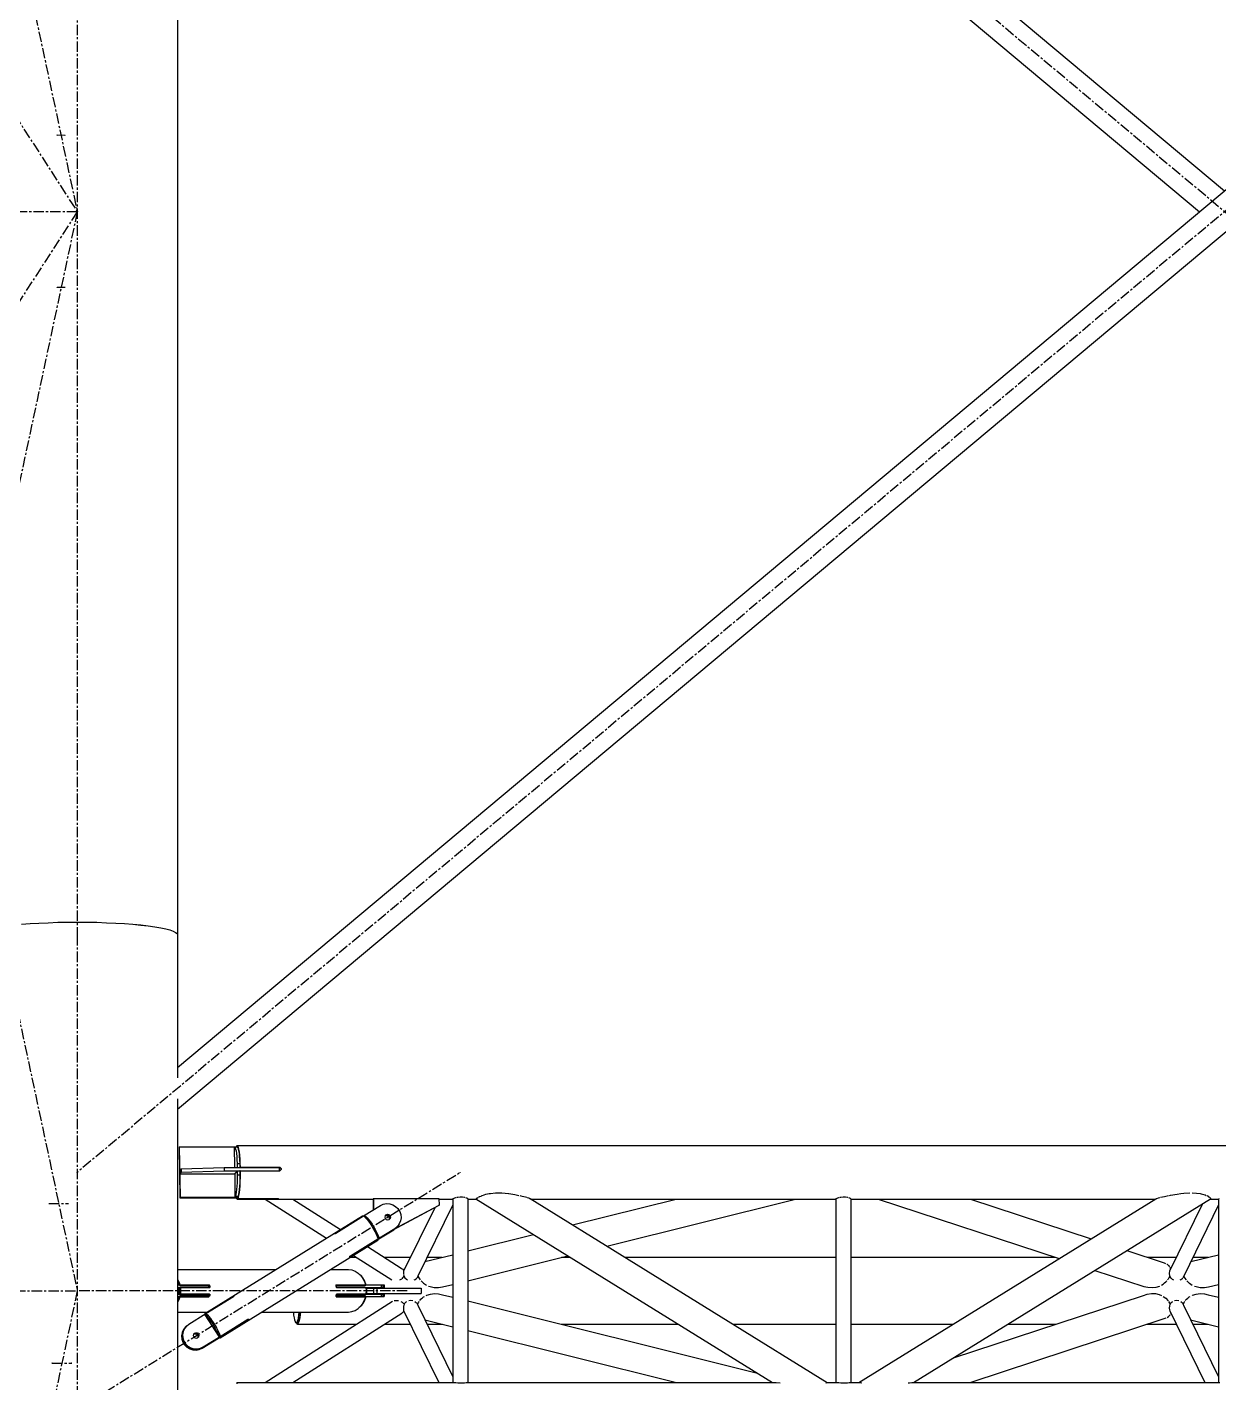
# Model space of a CAD drawing. Header units: millimetres. Extents: x 5143 to 30813, y 232 to 21408.
# Drawn here: x 23392 to 24298, y 15670 to 16701 of the extents above; entities that cross this region are included whole.
import ezdxf

# ---------------------------------------------------------------- set-up
doc = ezdxf.new("R2010")
doc.units = ezdxf.units.MM
doc.header["$LTSCALE"] = 0.25
doc.linetypes.add('CENTER', pattern=[50.8, 31.75, -6.35, 6.35, -6.35])
doc.linetypes.add('XKITLINE00', pattern=[0])

msp = doc.modelspace()

# ---------------------------------------------------------------- linework, layer by layer
at = {"color": 8, "linetype": 'CENTER'}
for p, q in [((23430, 17654.9), (23430, 16010.7)), ((22900, 17380.3), (23430, 16560.3)), ((25173.6, 17290.3), (23430, 15830.3)), ((25173.6, 15830.3), (23430, 17290.3)), ((23342.5, 16970.3), (23430, 16560.3)), ((23420.6, 16618.3), (23414.6, 16618.4)), ((23430, 16560.3), (22900, 16560.3)), ((23430, 16560.3), (22900, 15740.3)), ((23255, 16560.3), (23430, 15740.3)), ((23430, 16560.3), (23342.5, 16150.3)), ((23420.7, 16502.7), (23414.7, 16502.8)), ((23430, 16010.7), (23430, 14354.3)), ((23430, 15650.3), (23721, 15830.3)), ((23408.4, 15806.6), (23423.3, 15806.6)), ((22900, 15740.3), (23430, 15740.3)), ((23430, 15740.3), (23255, 14920.3)), ((23680.7, 15740.3), (23430, 15740.3)), ((23410.8, 15685.2), (23425.7, 15685.2))]:
    msp.add_line(p, q, dxfattribs=at)
at = {"color": 8, "linetype": 'XKITLINE00'}
for p, q in [((23506.2, 15910), (25130.7, 17270.2)), ((23506.2, 15878.2), (25161.5, 17264.2)), ((23506.2, 17242.4), (24301.8, 16576.2)), ((23506.2, 17220), (23506.2, 16010.7)), ((23506.2, 17210.6), (24282.8, 16560.3)), ((23387.7, 16018.8), (23394.1, 16019.3)), ((23387.7, 16018.8), (23394.1, 16019.3)), ((23394.1, 16019.3), (23400.8, 16019.7)), ((23394.1, 16019.3), (23400.8, 16019.7)), ((23400.8, 16019.7), (23407.9, 16020)), ((23400.8, 16019.7), (23407.9, 16020)), ((23407.9, 16020), (23415.1, 16020.3)), ((23407.9, 16020), (23415.1, 16020.3)), ((23415.1, 16020.3), (23422.5, 16020.4)), ((23415.1, 16020.3), (23422.5, 16020.4)), ((23422.5, 16020.4), (23430, 16020.5)), ((23422.5, 16020.4), (23430, 16020.4)), ((23430, 16020.5), (23437.5, 16020.4)), ((23430, 16020.4), (23437.5, 16020.4)), ((23437.5, 16020.4), (23444.9, 16020.3)), ((23437.5, 16020.4), (23444.9, 16020.3)), ((23444.9, 16020.3), (23452.1, 16020)), ((23444.9, 16020.3), (23452.1, 16020)), ((23452.1, 16020), (23459.2, 16019.7)), ((23452.1, 16020), (23459.2, 16019.7)), ((23459.2, 16019.7), (23465.9, 16019.3)), ((23459.2, 16019.7), (23465.9, 16019.3)), ((23465.9, 16019.3), (23472.3, 16018.8)), ((23465.9, 16019.3), (23472.3, 16018.8)), ((23472.3, 16018.8), (23478.3, 16018.3)), ((23472.3, 16018.8), (23478.3, 16018.2)), ((23478.3, 16018.3), (23483.9, 16017.6)), ((23478.3, 16018.2), (23483.9, 16017.6)), ((23483.9, 16017.6), (23488.9, 16016.9)), ((23483.9, 16017.6), (23488.9, 16016.9)), ((23488.9, 16016.9), (23493.4, 16016.1)), ((23488.9, 16016.9), (23493.4, 16016.1)), ((23493.4, 16016.1), (23497.2, 16015.3)), ((23493.4, 16016.1), (23497.2, 16015.3)), ((23497.2, 16015.3), (23500.4, 16014.5)), ((23497.2, 16015.3), (23500.4, 16014.5)), ((23500.4, 16014.5), (23502.9, 16013.6)), ((23500.4, 16014.5), (23502.9, 16013.6)), ((23502.9, 16013.6), (23504.7, 16012.6)), ((23504.7, 16012.6), (23505.8, 16011.7)), ((23504.7, 16012.6), (23505.8, 16011.7)), ((23505.8, 16011.7), (23506.2, 16010.7)), ((23505.8, 16011.7), (23506.2, 16010.7)), ((23506.2, 16010.7), (23506.2, 15902.1)), ((23506.2, 15886.2), (23506.2, 15594.7)), ((23507.5, 15849.6), (23507.3, 15849.3)), ((23507.3, 15849.3), (23507.8, 15811)), ((23507.5, 15849.6), (23508.1, 15811.3)), ((23507.5, 15849.6), (23549.3, 15849.6)), ((23549.3, 15849.6), (23551.2, 15849.6)), ((23549.3, 15849.6), (23549.5, 15834.2)), ((23549.3, 15849.6), (23549.6, 15849.6)), ((23549.6, 15849.6), (23551.6, 15849.6)), ((23549.6, 15849.6), (23550, 15849)), ((23550, 15849), (23550.3, 15848)), ((23550.3, 15848), (23550.6, 15846.5)), ((23550.6, 15846.5), (23550.9, 15844.6)), ((23550.9, 15850.2), (23550.7, 15849.6)), ((23550.9, 15850.2), (23551.2, 15850.2)), ((23550.9, 15850.2), (23550.9, 15849.6)), ((23551.2, 15850.5), (23551.4, 15850.6)), ((23551.2, 15850.5), (23551.3, 15849.6)), ((23551.2, 15849.6), (23551.6, 15849.6)), ((23551.4, 15850.6), (23551.8, 15850.3)), ((23551.4, 15850.6), (24815.9, 15850.6)), ((23551.6, 15849.6), (23552, 15849)), ((23551.8, 15850.3), (23552.2, 15849.4)), ((23552, 15849), (23552.3, 15848)), ((23552.2, 15849.4), (23552.6, 15847.9)), ((23552.3, 15848), (23552.6, 15846.5)), ((23552.6, 15847.9), (23552.9, 15845.8)), ((23552.6, 15846.5), (23552.9, 15844.6)), ((23552.9, 15845.8), (23553.2, 15843.3)), ((23550.9, 15844.6), (23551.1, 15842.4)), ((23551.1, 15842.4), (23551.3, 15839.8)), ((23551.3, 15839.8), (23551.5, 15837)), ((23551.5, 15837), (23553.5, 15837)), ((23551.5, 15837), (23551.6, 15834)), ((23552.9, 15844.6), (23553.1, 15842.4)), ((23553.1, 15842.4), (23553.3, 15839.8)), ((23553.2, 15843.3), (23553.4, 15840.4)), ((23553.3, 15839.8), (23553.5, 15837)), ((23553.4, 15840.4), (23553.6, 15837.2)), ((23553.5, 15837), (23553.6, 15834)), ((23553.6, 15837.2), (23553.7, 15834.2)), ((23508.9, 15832.9), (23507.8, 15831.7)), ((23507.8, 15831.7), (23507.8, 15829.2)), ((23509, 15830.5), (23507.8, 15829.2)), ((23507.8, 15829.2), (23549.8, 15829.2)), ((23508.9, 15832.9), (23541.6, 15834)), ((23508.9, 15832.9), (23509, 15830.5)), ((23509, 15830.5), (23541.7, 15831.5)), ((23541.6, 15834), (23551.6, 15834)), ((23541.6, 15834), (23541.7, 15831.5)), ((23541.7, 15831.5), (23551.6, 15831.5)), ((23549.5, 15834.2), (23549.5, 15834)), ((23549.8, 15829.5), (23549.6, 15826.7)), ((23549.6, 15826.7), (23549.8, 15811.2)), ((23551.6, 15831.5), (23549.8, 15829.5)), ((23551.6, 15825.3), (23551.4, 15822.4)), ((23551.6, 15834), (23553.6, 15834)), ((23551.6, 15834), (23551.6, 15834)), ((23551.6, 15831.5), (23551.6, 15828.4)), ((23551.6, 15831.5), (23553.6, 15831.5)), ((23551.6, 15828.4), (23551.6, 15825.3)), ((23551.6, 15828.4), (23553.6, 15828.4)), ((23553.5, 15825.3), (23553.4, 15822.4)), ((23553.6, 15828.4), (23553.5, 15825.3)), ((23553.7, 15834.2), (23553.6, 15834.1)), ((23553.6, 15834), (23583.3, 15834)), ((23553.6, 15834), (23583.4, 15834)), ((23553.6, 15834), (23553.6, 15834)), ((23553.7, 15831.5), (23553.6, 15831.4)), ((23553.6, 15831.5), (23553.7, 15831.5)), ((23553.6, 15831.5), (23553.6, 15828.4)), ((23553.7, 15826.7), (23553.6, 15823.3)), ((23553.7, 15834.2), (23583.5, 15834.2)), ((23553.7, 15831.5), (23583.5, 15831.5)), ((23553.7, 15831.5), (23553.7, 15830.3)), ((23553.7, 15830.3), (23553.7, 15826.7)), ((23581.3, 15834), (23581.3, 15834)), ((23583.5, 15834.2), (23583.3, 15834)), ((23583.3, 15834), (23583.7, 15834)), ((23583.4, 15834), (23583.4, 15831.5)), ((23583.5, 15834.2), (23583.8, 15834.1)), ((23583.5, 15831.5), (23583.9, 15831.5)), ((23583.8, 15834.1), (23583.7, 15834)), ((23583.7, 15834), (23584, 15833.8)), ((23583.8, 15834.1), (23584.1, 15834)), ((23583.9, 15831.5), (23584.2, 15831.7)), ((23584, 15833.8), (23584.3, 15833.6)), ((23584.1, 15834), (23584.4, 15833.8)), ((23584.2, 15831.7), (23584.5, 15831.9)), ((23584.3, 15833.6), (23584.3, 15833.6)), ((23584.3, 15833.6), (23584.5, 15833.4)), ((23584.4, 15833.8), (23584.6, 15833.5)), ((23584.5, 15832), (23584.4, 15831.8)), ((23584.5, 15833.4), (23584.7, 15833)), ((23584.7, 15832.3), (23584.5, 15832)), ((23584.7, 15832.2), (23584.5, 15831.9)), ((23584.6, 15833.5), (23584.8, 15833.2)), ((23584.7, 15833), (23584.7, 15832.7)), ((23584.7, 15832.7), (23584.7, 15832.3)), ((23584.8, 15832.5), (23584.7, 15832.2)), ((23584.8, 15833.2), (23584.8, 15832.8)), ((23584.8, 15832.8), (23584.8, 15832.5)), ((23550.8, 15815.1), (23550.5, 15813.4)), ((23551, 15817.2), (23550.8, 15815.1)), ((23551.3, 15819.7), (23551, 15817.2)), ((23551.4, 15822.4), (23551.3, 15819.7)), ((23552.8, 15815.1), (23552.5, 15813.4)), ((23553, 15817.2), (23552.8, 15815.1)), ((23553.2, 15817.2), (23552.9, 15814.7)), ((23553.3, 15819.7), (23553, 15817.2)), ((23553.4, 15820.1), (23553.2, 15817.2)), ((23553.4, 15822.4), (23553.3, 15819.7)), ((23553.6, 15823.3), (23553.4, 15820.1)), ((23508.1, 15811.3), (23507.8, 15811)), ((23507.8, 15811), (23551.8, 15811)), ((23508.1, 15811.3), (23549.8, 15811.3)), ((23549.2, 15811), (23549.5, 15810.9)), ((23549.5, 15811), (23549.5, 15810.9)), ((23549.5, 15810.9), (23551.5, 15810.9)), ((23550.2, 15812.1), (23549.8, 15811.2)), ((23549.8, 15811.2), (23551.8, 15811.2)), ((23550.5, 15813.4), (23550.2, 15812.1)), ((23550.2, 15812.1), (23552.2, 15812.1)), ((23550.7, 15810.9), (23551, 15810.3)), ((23551, 15810.3), (23551.4, 15810)), ((23551.4, 15810), (23551.5, 15810.1)), ((23551.4, 15810), (23654.8, 15810)), ((23551.5, 15811), (23551.5, 15810.9)), ((23551.5, 15810.9), (23551.5, 15810.1)), ((23551.5, 15810.1), (23581.3, 15810.1)), ((23552.2, 15812.1), (23551.8, 15811.2)), ((23551.8, 15811.3), (23551.8, 15810.4)), ((23552.2, 15811.2), (23551.8, 15810.4)), ((23551.8, 15810.4), (23581.6, 15810.4)), ((23552.5, 15813.4), (23552.2, 15812.1)), ((23552.6, 15812.7), (23552.2, 15811.2)), ((23552.9, 15814.7), (23552.6, 15812.7)), ((23572.7, 15810), (23619.3, 15780.2)), ((23581.3, 15810.4), (23581.3, 15810.1)), ((23581.3, 15810.1), (23581.7, 15810.1)), ((23581.6, 15810.4), (23582, 15810.4)), ((23581.7, 15810.4), (23581.7, 15810.1)), ((23581.7, 15810.1), (23582, 15810.1)), ((23582, 15810.4), (23582.3, 15810.3)), ((23582, 15810.1), (23582.3, 15810.1)), ((23582.3, 15810.3), (23582.5, 15810.3)), ((23582.3, 15810.1), (23582.6, 15810.1)), ((23582.5, 15810.3), (23582.7, 15810.3)), ((23582.6, 15810.1), (23582.7, 15810.2)), ((23582.7, 15810.3), (23582.8, 15810.2)), ((23582.7, 15810.2), (23582.8, 15810.2)), ((23582.8, 15810.2), (23582.8, 15810.2)), ((23593.7, 15810), (23630, 15786.8)), ((23647.5, 15797.1), (23660.3, 15805)), ((23655.1, 15810.4), (23654.8, 15810)), ((23654.8, 15810), (23654.9, 15801.7)), ((23655.1, 15810.4), (23704.8, 15810.4)), ((23655.1, 15810.4), (23655.2, 15801.9)), ((23660.3, 15805), (23662.5, 15806.1)), ((23662.5, 15806.1), (23665, 15806.5)), ((23665, 15806.5), (23667.4, 15806.4)), ((23667.4, 15806.4), (23669.8, 15805.7)), ((23669.8, 15805.7), (23671.9, 15804.4)), ((23670.1, 15786.7), (23704.5, 15805)), ((23670.5, 15787.1), (23704.9, 15805.4)), ((23715.3, 15805.7), (23688.8, 15751.4)), ((23704.9, 15805.4), (23704.5, 15805)), ((23704.8, 15810.4), (23704.9, 15805.4)), ((23704.8, 15810), (23715.3, 15810)), ((23715.3, 15810.1), (23715.4, 15810.1)), ((23715.3, 15810.1), (23715.3, 15670.6)), ((23715.5, 15810.3), (23715.4, 15810.1)), ((23715.6, 15810.3), (23716.4, 15810.7)), ((23716.4, 15810.7), (23717, 15810.8)), ((23717, 15810.8), (23717.6, 15811.1)), ((23717.6, 15811.1), (23717.9, 15811.2)), ((23718.5, 15811.3), (23719.2, 15811.5)), ((23719.2, 15811.5), (23721, 15811.7)), ((23721, 15811.7), (23722.7, 15811.6)), ((23722.7, 15811.6), (23724.3, 15811.4)), ((23724.3, 15811.4), (23724.6, 15811.3)), ((23725, 15811.2), (23725.6, 15811)), ((23725.6, 15811), (23725.8, 15810.8)), ((23725.8, 15810.8), (23726.4, 15810.6)), ((23726.4, 15810.6), (23726.6, 15810.3)), ((23726.6, 15810.3), (23726.7, 15810.2)), ((23726.7, 15810.2), (23726.7, 15670.6)), ((23726.7, 15810), (23733.1, 15810)), ((23732.9, 15810.1), (23733.2, 15810.1)), ((23732.9, 15810.1), (23958.4, 15670.6)), ((23733.3, 15810.4), (23733.2, 15810.3)), ((23733.2, 15810.3), (23733.2, 15810.1)), ((23733.3, 15810.4), (23734.2, 15810.8)), ((23734.2, 15811), (23734.6, 15811.2)), ((23734.2, 15811), (23734.2, 15810.8)), ((23734.8, 15811.3), (23735.6, 15811.8)), ((23735.6, 15811.8), (23736.8, 15812.2)), ((23736.8, 15812.2), (23737.5, 15812.7)), ((23737.9, 15812.8), (23740.4, 15813.6)), ((23740.4, 15813.6), (23743.1, 15814.1)), ((23743.1, 15814.1), (23743.9, 15814.3)), ((23743.9, 15814.3), (23747.9, 15814.7)), ((23747.9, 15814.7), (23752.6, 15814.6)), ((23752.6, 15814.6), (23757.6, 15814.1)), ((23757.6, 15814.1), (23757.9, 15814.1)), ((23757.9, 15814.1), (23762.4, 15813.5)), ((23762.4, 15813.5), (23765.4, 15812.8)), ((23766.3, 15812.7), (23767, 15812.5)), ((23767, 15812.5), (23768.1, 15812.2)), ((23768.1, 15812.2), (23770.5, 15811.6)), ((23770.5, 15811.6), (23771.5, 15811.3)), ((23771.9, 15811.2), (23772.9, 15810.8)), ((23772.9, 15810.8), (23773.1, 15810.8)), ((23773.1, 15810.8), (23773.9, 15810.3)), ((23774.1, 15810.3), (23999.9, 15670.6)), ((23774.5, 15810), (24006.3, 15810)), ((23806.3, 15790.3), (23885.2, 15810)), ((23832.3, 15774.2), (23975.8, 15810)), ((24006.3, 15810.1), (24006.4, 15810.1)), ((24006.3, 15810.1), (24006.3, 15670.6)), ((24006.5, 15810.3), (24006.4, 15810.1)), ((24006.6, 15810.3), (24007.4, 15810.7)), ((24007.4, 15810.7), (24008, 15810.8)), ((24008, 15810.8), (24008.6, 15811.1)), ((24008.6, 15811.1), (24008.9, 15811.2)), ((24009.5, 15811.3), (24010.2, 15811.5)), ((24010.2, 15811.5), (24012, 15811.7)), ((24012, 15811.7), (24013.7, 15811.6)), ((24013.7, 15811.6), (24015.3, 15811.4)), ((24015.3, 15811.4), (24015.6, 15811.3)), ((24016, 15811.2), (24016.6, 15811)), ((24016.6, 15811), (24016.8, 15810.8)), ((24016.8, 15810.8), (24017.4, 15810.6)), ((24017.4, 15810.6), (24017.6, 15810.3)), ((24017.6, 15810.3), (24017.7, 15810.2)), ((24017.7, 15810.2), (24017.7, 15670.6)), ((24017.7, 15810), (24249.4, 15810)), ((24024, 15670.6), (24249.6, 15810.1)), ((24038.6, 15810), (24176.2, 15764.7)), ((24065.5, 15670.6), (24291.2, 15810.2)), ((24108.7, 15810), (24200.5, 15779.8)), ((24249.6, 15810.1), (24250, 15810.3)), ((24249.6, 15810.1), (24249.6, 15810.1)), ((24250.1, 15810.3), (24250.4, 15810.5)), ((24250.4, 15810.5), (24251.7, 15810.8)), ((24251.7, 15810.8), (24252.7, 15811.2)), ((24253.2, 15811.3), (24256.2, 15812)), ((24256.2, 15812), (24257.2, 15812.2)), ((24257.2, 15812.2), (24259.3, 15812.7)), ((24285, 15806.3), (24260, 15755.1)), ((24260.1, 15812.8), (24260.7, 15813)), ((24260.7, 15813), (24265.8, 15813.8)), ((24265.8, 15813.8), (24268.5, 15814.1)), ((24268.5, 15814.1), (24271, 15814.4)), ((24297.3, 15805.7), (24270.8, 15751.4)), ((24271, 15814.4), (24275.5, 15814.7)), ((24277.1, 15814.7), (24280.5, 15814.5)), ((24280.5, 15814.5), (24283.3, 15814.1)), ((24283.3, 15814.1), (24284.1, 15814)), ((24284.1, 15814), (24287.1, 15813.3)), ((24287.1, 15813.3), (24287.9, 15812.8)), ((24288.3, 15812.7), (24289, 15812.3)), ((24289, 15812.3), (24289.1, 15812.2)), ((24289.1, 15812.2), (24290.5, 15811.4)), ((24290.5, 15811.4), (24290.5, 15811.3)), ((24290.6, 15811.2), (24290.8, 15810.8)), ((24290.8, 15810.8), (24291.1, 15810.7)), ((24290.9, 15810), (24297.3, 15810)), ((24291.1, 15810.7), (24291.2, 15810.3)), ((24291.2, 15810.3), (24291.2, 15810.2)), ((24297.3, 15810.1), (24297.4, 15810.1)), ((24297.3, 15810.1), (24297.3, 15670.6)), ((24297.5, 15810.3), (24297.4, 15810.1)), ((23526.9, 15723.1), (23646.7, 15797.2)), ((23626.1, 15784.3), (23647.1, 15797.3)), ((23626.5, 15784.1), (23647.5, 15797.1)), ((23646.7, 15797.2), (23647.1, 15797.3)), ((23647.1, 15797.3), (23647.3, 15796.9)), ((23647.2, 15797), (23647.9, 15797.5)), ((23647.3, 15797), (23647.5, 15797.1)), ((23647.3, 15797), (23647.3, 15796.9)), ((23647.5, 15797.1), (23647.4, 15797)), ((23647.5, 15797.1), (23647.9, 15796.9)), ((23647.5, 15797.1), (23647.5, 15797.1)), ((23647.9, 15797.5), (23648.1, 15797.5)), ((23647.9, 15796.9), (23648.5, 15797.3)), ((23647.9, 15796.9), (23648.8, 15796)), ((23648.5, 15797.3), (23649.3, 15796.7)), ((23648.6, 15796.2), (23649.3, 15796.7)), ((23648.8, 15796), (23649.9, 15794.8)), ((23649.3, 15796.7), (23650.3, 15795.7)), ((23649.9, 15794.8), (23651.2, 15793.2)), ((23650.3, 15795.7), (23651.5, 15794.3)), ((23651.5, 15794.3), (23652.7, 15792.6)), ((23663.9, 15797.3), (23663.7, 15796.3)), ((23663.7, 15796.3), (23664, 15795.2)), ((23664.7, 15798.1), (23663.9, 15797.3)), ((23664.5, 15797.9), (23663.9, 15797.4)), ((23663.9, 15797.3), (23664.9, 15797.6)), ((23664, 15797.5), (23663.9, 15797.3)), ((23664.1, 15797.5), (23663.9, 15797.3)), ((23664, 15797.5), (23665.1, 15797.8)), ((23664, 15795.2), (23664.8, 15794.5)), ((23664.1, 15797.5), (23665.2, 15797.8)), ((23664.5, 15798), (23665.5, 15798.3)), ((23664.5, 15797.9), (23665.5, 15798.2)), ((23664.7, 15798.1), (23665.7, 15798.5)), ((23664.8, 15794.5), (23665.9, 15794.2)), ((23664.9, 15797.6), (23666, 15797.3)), ((23665.1, 15797.8), (23666.2, 15797.5)), ((23665.2, 15797.8), (23666.3, 15797.5)), ((23665.5, 15798.3), (23666.6, 15798)), ((23665.5, 15798.2), (23666.6, 15797.9)), ((23665.7, 15798.5), (23666.8, 15798.2)), ((23665.9, 15794.2), (23666.9, 15794.5)), ((23666, 15797.3), (23666.8, 15796.6)), ((23666.2, 15797.5), (23667, 15796.8)), ((23666.3, 15797.5), (23667.1, 15796.8)), ((23666.6, 15798), (23667.4, 15797.3)), ((23666.6, 15797.9), (23667.4, 15797.1)), ((23666.8, 15798.2), (23667.6, 15797.4)), ((23666.8, 15796.6), (23667.1, 15795.5)), ((23667.1, 15795.5), (23666.9, 15794.5)), ((23667.7, 15795.3), (23666.9, 15794.5)), ((23667, 15796.8), (23667.3, 15795.7)), ((23667.1, 15796.8), (23667.4, 15795.7)), ((23667.3, 15795.7), (23667.1, 15794.7)), ((23667.4, 15795.7), (23667.1, 15794.7)), ((23667.4, 15797.3), (23667.8, 15796.2)), ((23667.4, 15797.1), (23667.7, 15796.1)), ((23667.7, 15796.1), (23667.4, 15795.1)), ((23667.8, 15796.2), (23667.5, 15795.1)), ((23667.6, 15797.4), (23667.9, 15796.4)), ((23667.9, 15796.4), (23667.7, 15795.3)), ((23671.9, 15804.4), (23673.7, 15802.7)), ((23673.7, 15802.7), (23675, 15800.6)), ((23675, 15800.6), (23675.8, 15798.2)), ((23676, 15795.8), (23675.6, 15793.4)), ((23675.8, 15798.2), (23676, 15795.8)), ((23701.6, 15803.4), (23678, 15755.1)), ((23625.5, 15783.9), (23625.6, 15783.9)), ((23625.6, 15783.9), (23625.7, 15784)), ((23625.7, 15784), (23625.9, 15784.2)), ((23625.9, 15784.2), (23626.1, 15784.3)), ((23625.9, 15784.2), (23626.1, 15783.9)), ((23626.1, 15784.3), (23626.3, 15784)), ((23626.1, 15783.9), (23626.3, 15784)), ((23626.3, 15784), (23626.5, 15784.1)), ((23637.3, 15766.5), (23671.1, 15787.4)), ((23651.2, 15793.2), (23652.5, 15791.4)), ((23652.5, 15791.4), (23653.8, 15789.3)), ((23652.7, 15792.6), (23654, 15790.8)), ((23653.8, 15789.3), (23655.1, 15787.2)), ((23654, 15790.8), (23655.2, 15788.8)), ((23655.1, 15787.2), (23656.2, 15785.2)), ((23655.2, 15788.8), (23656.4, 15786.8)), ((23656.2, 15785.2), (23657.2, 15783.3)), ((23656.4, 15786.8), (23657.4, 15784.9)), ((23657.4, 15784.9), (23658.2, 15783.2)), ((23658.4, 15779.7), (23671.3, 15787.6)), ((23659.1, 15779.8), (23670.6, 15786.9)), ((23659.1, 15779.7), (23670.5, 15786.7)), ((23669.4, 15786.4), (23670.1, 15786.7)), ((23670.5, 15787.1), (23670.1, 15786.7)), ((23670.5, 15786.7), (23670.9, 15787.1)), ((23670.6, 15786.9), (23670.5, 15786.7)), ((23671.1, 15787.4), (23673, 15789)), ((23671.3, 15787.6), (23671.1, 15787.4)), ((23671.3, 15787.6), (23673.2, 15789.2)), ((23673.2, 15789.2), (23673, 15789)), ((23674.7, 15791.1), (23673.2, 15789.2)), ((23675.6, 15793.4), (23674.7, 15791.1)), ((23538.5, 15704.6), (23658.4, 15778.7)), ((23625.5, 15783.9), (23625.6, 15783.8)), ((23625.5, 15783.9), (23625.5, 15783.9)), ((23625.6, 15783.8), (23625.7, 15783.8)), ((23625.7, 15783.8), (23625.8, 15783.8)), ((23625.8, 15783.8), (23626.1, 15783.9)), ((23637.4, 15766.6), (23658.4, 15779.6)), ((23637.5, 15766.7), (23658.4, 15779.7)), ((23637.5, 15766.1), (23658.5, 15779.1)), ((23650.4, 15773.8), (23676, 15757.5)), ((23657.2, 15783.3), (23657.9, 15781.6)), ((23657.9, 15781.6), (23658.4, 15780.2)), ((23658, 15781.2), (23658.8, 15781.7)), ((23658.2, 15783.2), (23658.8, 15781.7)), ((23658.3, 15779.4), (23659.1, 15779.9)), ((23658.3, 15779.7), (23658.4, 15779.6)), ((23658.3, 15779.5), (23658.5, 15779.1)), ((23658.3, 15779.5), (23658.3, 15779.4)), ((23658.4, 15780.1), (23659.1, 15780.5)), ((23658.4, 15780.2), (23658.4, 15779.7)), ((23658.4, 15779.7), (23658.4, 15779.6)), ((23658.4, 15779.7), (23658.4, 15779.7)), ((23658.4, 15779.3), (23659.1, 15779.7)), ((23658.5, 15779.1), (23658.4, 15778.7)), ((23658.8, 15781.7), (23659.1, 15780.5)), ((23659.1, 15779.7), (23659, 15779.5)), ((23659.1, 15780), (23659.1, 15779.9)), ((23659.1, 15779.9), (23659.1, 15779.7)), ((23726.7, 15770.5), (23776.7, 15783)), ((23636.9, 15766.2), (23636.8, 15766.1)), ((23636.8, 15766.1), (23636.8, 15765.9)), ((23636.8, 15765.9), (23636.9, 15765.9)), ((23637.1, 15766.4), (23636.9, 15766.2)), ((23636.9, 15765.9), (23636.9, 15765.9)), ((23636.9, 15765.9), (23637, 15765.9)), ((23637, 15766.4), (23637.3, 15766)), ((23637, 15765.9), (23637.1, 15765.9)), ((23637.1, 15766.5), (23637.2, 15766.6)), ((23637.1, 15766.4), (23637.2, 15766.6)), ((23637.1, 15765.9), (23637.3, 15766)), ((23637.2, 15766.6), (23637.5, 15766.7)), ((23637.2, 15766.6), (23637.5, 15766.1)), ((23637.2, 15766.6), (23637.3, 15766.5)), ((23637.4, 15766.6), (23637.3, 15766.5)), ((23637.3, 15766), (23637.5, 15766.1)), ((23637.3, 15765.7), (23642.2, 15765.7)), ((23637.4, 15766.7), (23637.4, 15766.6)), ((23639.8, 15767.2), (23669.1, 15748.5)), ((23663.1, 15765.7), (23683.2, 15765.7)), ((23694.1, 15762.4), (23715.3, 15767.7)), ((23695.7, 15765.7), (23707.3, 15765.7)), ((23726.7, 15747.9), (23802.7, 15766.9)), ((23797.9, 15765.7), (23804.7, 15765.7)), ((23846.2, 15765.7), (24006.3, 15765.7)), ((24017.7, 15765.7), (24173.3, 15765.7)), ((24227.6, 15770.8), (24256, 15761.5)), ((24243.3, 15765.7), (24265.1, 15765.7)), ((24276.1, 15762.4), (24297.3, 15767.7)), ((24277.7, 15765.7), (24289.3, 15765.7)), ((23506.2, 15756.4), (23580.8, 15756.4)), ((23622.4, 15756.4), (23636, 15756.4)), ((23636, 15756.4), (23638.6, 15756.1)), ((23638.6, 15756.1), (23641.2, 15755.2)), ((23641.2, 15755.2), (23643.5, 15753.7)), ((23643.5, 15753.7), (23645.6, 15751.7)), ((23675.9, 15757.5), (23676, 15757.5)), ((23676, 15757.5), (23676.9, 15756.9)), ((23676.9, 15756.9), (23677.4, 15756.6)), ((23677.4, 15756.6), (23678.2, 15755.5)), ((23677.9, 15754.1), (23677.9, 15753.8)), ((23677.9, 15753.8), (23677.9, 15753.6)), ((23677.9, 15753.6), (23678, 15752.6)), ((23678, 15755.1), (23678, 15755)), ((23678, 15755), (23678, 15754.3)), ((24203.3, 15755.8), (24240.4, 15743.6)), ((24256, 15761.5), (24257, 15761)), ((24257.9, 15760.6), (24258.1, 15760.5)), ((24258.1, 15760.5), (24259, 15759.7)), ((24259, 15759.7), (24259.5, 15759.2)), ((24259.5, 15759.2), (24259.9, 15758.5)), ((24260, 15755.1), (24259.8, 15753.6)), ((24259.8, 15753.6), (24259.8, 15753.4)), ((24259.8, 15753.4), (24260, 15751.7)), ((24260.2, 15758), (24260.4, 15757.6)), ((24260.4, 15757.6), (24260.5, 15756.9)), ((24260.5, 15756.9), (24260.6, 15756.4)), ((23506.2, 15749.2), (23507.5, 15746.5)), ((23506.2, 15748.1), (23506.4, 15747.7)), ((23506.2, 15747.7), (23506.4, 15747.7)), ((23506.2, 15745.9), (23506.6, 15744.9)), ((23506.2, 15744.9), (23507.4, 15744.9)), ((23506.2, 15744.8), (23529.4, 15744.8)), ((23506.2, 15742.8), (23529.7, 15742.8)), ((23506.4, 15747.7), (23507.4, 15744.9)), ((23507.4, 15744.9), (23529.8, 15744.9)), ((23507.5, 15746.5), (23507.9, 15744.9)), ((23507.8, 15744.8), (23507.8, 15744)), ((23507.8, 15744), (23529.7, 15744)), ((23529.1, 15744.9), (23529.3, 15744.8)), ((23529.3, 15744.8), (23530, 15744.8)), ((23529.3, 15744.8), (23529.4, 15744.8)), ((23529.4, 15744.8), (23529.5, 15744.7)), ((23529.4, 15744.8), (23529.7, 15744)), ((23529.5, 15744.7), (23529.6, 15744.5)), ((23529.6, 15744.5), (23529.8, 15744.2)), ((23529.6, 15742.7), (23529.7, 15742.7)), ((23529.7, 15744), (23529.7, 15742.8)), ((23529.7, 15742.7), (23529.9, 15742.8)), ((23529.7, 15742.7), (23530.4, 15742.7)), ((23529.8, 15744.9), (23530, 15744.8)), ((23529.8, 15744.2), (23529.9, 15743.9)), ((23529.9, 15743.9), (23530, 15743.6)), ((23530, 15743.1), (23529.9, 15742.8)), ((23530, 15744.8), (23530.2, 15744.7)), ((23530, 15743.6), (23530, 15743.3)), ((23530, 15743.3), (23530, 15743.1)), ((23530, 15743.3), (23530, 15743.3)), ((23530.2, 15744.7), (23530.4, 15744.5)), ((23530.3, 15742.7), (23530.4, 15742.7)), ((23530.4, 15744.5), (23530.5, 15744.2)), ((23530.4, 15742.7), (23530.6, 15742.8)), ((23530.5, 15744.2), (23530.7, 15743.9)), ((23530.7, 15743.1), (23530.6, 15742.8)), ((23530.7, 15743.9), (23530.7, 15743.6)), ((23530.7, 15743.6), (23530.8, 15743.4)), ((23530.8, 15743.3), (23530.7, 15743.1)), ((23530.8, 15743.4), (23530.8, 15743.3)), ((23626.6, 15744.7), (23626.5, 15744.5)), ((23626.5, 15744.5), (23626.5, 15744.2)), ((23626.5, 15744.2), (23626.5, 15743.9)), ((23626.5, 15743.9), (23626.6, 15743.6)), ((23626.7, 15744.8), (23626.6, 15744.7)), ((23626.6, 15744.5), (23626.8, 15744)), ((23626.6, 15743.6), (23626.7, 15743.4)), ((23626.7, 15744.8), (23626.9, 15744.9)), ((23626.7, 15744.8), (23663.3, 15744.8)), ((23626.7, 15743.4), (23626.7, 15743.3)), ((23626.7, 15743.3), (23626.8, 15743.1)), ((23626.8, 15744), (23648.8, 15744)), ((23626.8, 15744), (23626.8, 15743.1)), ((23626.8, 15743.1), (23627, 15742.8)), ((23626.9, 15744.9), (23648.9, 15744.9)), ((23627, 15742.8), (23627.2, 15742.7)), ((23627.1, 15742.8), (23663.3, 15742.8)), ((23627.2, 15742.7), (23627.3, 15742.7)), ((23644.3, 15752.9), (23645, 15752.3)), ((23645, 15752.3), (23646.8, 15750.2)), ((23645.6, 15751.7), (23647.2, 15749.2)), ((23646.8, 15750.2), (23648.3, 15747.7)), ((23647.2, 15749.2), (23648.5, 15746.5)), ((23647.9, 15747.7), (23648.3, 15747.7)), ((23648.3, 15747.7), (23649.2, 15744.9)), ((23648.4, 15744.8), (23648.8, 15744)), ((23648.5, 15746.5), (23648.9, 15744.9)), ((23648.8, 15744.8), (23648.8, 15744)), ((23648.9, 15744.9), (23649.2, 15744.9)), ((23660.8, 15744.8), (23660.8, 15742.8)), ((23662.2, 15744.8), (23662.2, 15742.8)), ((23663.3, 15744.8), (23663.3, 15742.8)), ((23669.1, 15748.5), (23669.1, 15748.5)), ((23675.1, 15748.5), (23676.5, 15749.3)), ((23677.2, 15750.1), (23676.5, 15749.3)), ((23677.7, 15750.6), (23677.2, 15750.1)), ((23678.1, 15751.5), (23677.7, 15750.6)), ((23678, 15752.3), (23678.1, 15751.8)), ((23678.1, 15751.8), (23678.1, 15751.6)), ((23678.1, 15751.6), (23678.2, 15751.3)), ((23678.2, 15751.3), (23678.8, 15750.2)), ((23678.8, 15750.2), (23678.9, 15750.1)), ((23678.9, 15750.1), (23680.1, 15749)), ((23680.1, 15749), (23681, 15748.5)), ((23686.1, 15748.5), (23686.7, 15748.8)), ((23686.7, 15748.8), (23688, 15749.9)), ((23688.7, 15751.2), (23688.1, 15750.1)), ((23688.7, 15751.4), (23689.5, 15750.1)), ((23688.8, 15751.4), (23688.7, 15751.2)), ((23688.7, 15751.3), (23688.7, 15751.2)), ((23688.8, 15751.6), (23688.8, 15751.4)), ((23689.5, 15750.1), (23690.6, 15748.5)), ((23689.5, 15750.1), (23689.5, 15750.1)), ((23691.2, 15747.8), (23692.9, 15746.3)), ((23692.9, 15746.3), (23693.1, 15746.1)), ((23693.1, 15746.1), (23695.3, 15744.6)), ((23696.9, 15743.9), (23698.2, 15743.4)), ((23698.2, 15743.4), (23701.3, 15742.8)), ((23701.3, 15742.8), (23704.5, 15742.7)), ((23704.5, 15742.7), (23707.6, 15743.2)), ((23707.6, 15743.2), (23715.3, 15745.1)), ((24240.4, 15743.6), (24243.5, 15742.9)), ((24243.5, 15742.9), (24246.7, 15742.7)), ((24246.7, 15742.7), (24249.8, 15743)), ((24249.8, 15743), (24252.7, 15743.9)), ((24253.9, 15744.6), (24255.2, 15745.3)), ((24255.2, 15745.3), (24256.3, 15746.3)), ((24256.3, 15746.3), (24257.3, 15747)), ((24257.9, 15747.8), (24257.3, 15747)), ((24258.9, 15749.1), (24258.5, 15748.5)), ((24259.4, 15750.1), (24258.9, 15749.1)), ((24260.1, 15751.2), (24259.4, 15750.1)), ((24260, 15751.7), (24260.1, 15751.3)), ((24260.1, 15751.4), (24260.1, 15751.2)), ((24260.1, 15751.3), (24260.8, 15750.2)), ((24260.8, 15750.2), (24260.9, 15750.1)), ((24260.9, 15750.1), (24262.1, 15749)), ((24262.1, 15749), (24263, 15748.5)), ((24268.1, 15748.5), (24268.7, 15748.8)), ((24268.7, 15748.8), (24270, 15749.9)), ((24270.7, 15751.2), (24270.1, 15750.1)), ((24270.6, 15751.3), (24270.7, 15751.2)), ((24270.8, 15751.4), (24270.7, 15751.2)), ((24270.7, 15751.4), (24271.4, 15750.1)), ((24270.8, 15751.6), (24270.8, 15751.4)), ((24271.4, 15750.1), (24272.6, 15748.5)), ((24271.4, 15750.1), (24271.4, 15750.1)), ((24273.1, 15747.8), (24274.8, 15746.3)), ((24274.8, 15746.3), (24275.1, 15746.1)), ((24275.1, 15746.1), (24277.2, 15744.6)), ((24278.9, 15743.9), (24280.2, 15743.4)), ((24280.2, 15743.4), (24283.3, 15742.8)), ((24283.3, 15742.8), (24286.5, 15742.7)), ((24286.5, 15742.7), (24289.6, 15743.2)), ((24289.6, 15743.2), (24297.3, 15745.1)), ((23506.2, 15742.7), (23507.8, 15742.7)), ((23506.2, 15737.9), (23507.8, 15737.9)), ((23506.2, 15737.8), (23529.7, 15737.8)), ((23506.2, 15735.8), (23529.4, 15735.8)), ((23506.2, 15735.7), (23507.4, 15735.7)), ((23506.6, 15735.7), (23506.2, 15734.6)), ((23507.5, 15734.1), (23506.2, 15731.3)), ((23506.2, 15732.9), (23506.4, 15732.9)), ((23506.4, 15732.9), (23506.2, 15732.5)), ((23507.4, 15735.7), (23506.4, 15732.9)), ((23507, 15742.7), (23507.1, 15741.5)), ((23507.1, 15739.1), (23507, 15737.9)), ((23507.1, 15741.5), (23507.2, 15740.3)), ((23507.1, 15741.5), (23507.9, 15741.5)), ((23507.2, 15740.3), (23507.1, 15739.1)), ((23507.1, 15739.1), (23507.9, 15739.1)), ((23507.4, 15735.7), (23529.8, 15735.7)), ((23507.9, 15735.7), (23507.5, 15734.1)), ((23507.8, 15742.7), (23530.3, 15742.7)), ((23507.8, 15742.7), (23507.9, 15741.5)), ((23507.9, 15739.1), (23507.8, 15737.9)), ((23507.8, 15737.9), (23530.3, 15737.9)), ((23507.8, 15736.6), (23507.8, 15735.8)), ((23507.8, 15736.6), (23529.7, 15736.6)), ((23507.9, 15741.5), (23508, 15740.3)), ((23508, 15740.3), (23507.9, 15739.1)), ((23508.3, 15742.7), (23508.5, 15740.3)), ((23508.5, 15740.3), (23508.3, 15737.9)), ((23527.2, 15723.1), (23548.2, 15736.1)), ((23527.6, 15722.9), (23548.6, 15735.9)), ((23529.1, 15735.7), (23529.3, 15735.7)), ((23529.3, 15735.7), (23529.4, 15735.8)), ((23529.3, 15735.7), (23530, 15735.7)), ((23529.7, 15736.6), (23529.4, 15735.8)), ((23529.4, 15735.8), (23529.5, 15735.8)), ((23529.6, 15736.1), (23529.5, 15735.8)), ((23529.6, 15737.9), (23529.7, 15737.8)), ((23529.8, 15736.3), (23529.6, 15736.1)), ((23529.7, 15737.8), (23530.4, 15737.8)), ((23529.7, 15737.8), (23529.9, 15737.7)), ((23529.7, 15737.8), (23529.7, 15736.6)), ((23529.9, 15736.6), (23529.8, 15736.3)), ((23529.8, 15735.7), (23530, 15735.7)), ((23529.9, 15737.7), (23530, 15737.5)), ((23530, 15736.9), (23529.9, 15736.6)), ((23530, 15737.5), (23530, 15737.3)), ((23530, 15737.3), (23530, 15737.2)), ((23530, 15737.2), (23530, 15736.9)), ((23530, 15735.7), (23530.2, 15735.8)), ((23530.4, 15736.1), (23530.2, 15735.8)), ((23530.3, 15737.9), (23530.4, 15737.8)), ((23530.4, 15737.8), (23530.6, 15737.7)), ((23530.5, 15736.3), (23530.4, 15736.1)), ((23530.7, 15736.6), (23530.5, 15736.3)), ((23530.6, 15737.7), (23530.7, 15737.5)), ((23530.7, 15737.5), (23530.8, 15737.2)), ((23530.8, 15737.1), (23530.7, 15736.9)), ((23530.7, 15736.9), (23530.7, 15736.6)), ((23530.8, 15737.2), (23530.8, 15737.1)), ((23548.2, 15736.1), (23548.4, 15736.2)), ((23548.2, 15736.1), (23548.4, 15735.8)), ((23548.4, 15736.2), (23548.6, 15736.4)), ((23548.4, 15736.2), (23548.6, 15735.9)), ((23548.6, 15736.4), (23548.8, 15736.5)), ((23548.6, 15735.9), (23548.8, 15736.1)), ((23548.8, 15736.5), (23548.9, 15736.5)), ((23548.8, 15736.1), (23549, 15736.2)), ((23548.9, 15736.5), (23549, 15736.5)), ((23549, 15736.5), (23549.1, 15736.5)), ((23549.1, 15736.3), (23549, 15736.2)), ((23549.1, 15736.5), (23549.1, 15736.4)), ((23549.1, 15736.4), (23549.1, 15736.3)), ((23626.6, 15736.9), (23626.5, 15736.6)), ((23626.5, 15736.6), (23626.5, 15736.3)), ((23626.5, 15736.3), (23626.5, 15736.1)), ((23626.5, 15736.1), (23626.6, 15735.8)), ((23626.7, 15737.1), (23626.6, 15736.9)), ((23626.8, 15736.6), (23626.6, 15736)), ((23626.6, 15735.8), (23626.7, 15735.7)), ((23626.8, 15737.5), (23626.7, 15737.2)), ((23626.7, 15737.2), (23626.7, 15737.1)), ((23626.7, 15735.8), (23648.4, 15735.8)), ((23626.7, 15735.7), (23626.9, 15735.7)), ((23627, 15737.7), (23626.8, 15737.5)), ((23626.8, 15737.4), (23626.8, 15736.6)), ((23626.8, 15736.6), (23648.8, 15736.6)), ((23626.9, 15735.7), (23648.9, 15735.7)), ((23627, 15737.7), (23627.2, 15737.8)), ((23627.1, 15737.8), (23663.3, 15737.8)), ((23627.2, 15737.8), (23627.3, 15737.9)), ((23627.3, 15742.7), (23649.3, 15742.7)), ((23627.3, 15737.9), (23649.3, 15737.9)), ((23648.3, 15732.9), (23646.8, 15730.4)), ((23648.5, 15734.1), (23647.2, 15731.3)), ((23647.9, 15732.9), (23648.3, 15732.9)), ((23649.2, 15735.7), (23648.3, 15732.9)), ((23648.8, 15736.6), (23648.4, 15735.8)), ((23648.4, 15735.8), (23662.2, 15735.8)), ((23648.9, 15735.7), (23648.5, 15734.1)), ((23648.8, 15736.6), (23648.8, 15735.8)), ((23648.9, 15735.7), (23649.2, 15735.7)), ((23649.3, 15742.7), (23649.5, 15740.3)), ((23649.3, 15742.7), (23649.7, 15742.7)), ((23649.5, 15740.3), (23649.3, 15737.9)), ((23649.3, 15737.9), (23649.7, 15737.9)), ((23649.4, 15741.5), (23649.8, 15741.5)), ((23649.4, 15739.1), (23649.8, 15739.1)), ((23649.7, 15742.7), (23649.8, 15741.5)), ((23649.7, 15742.3), (23652.4, 15742.3)), ((23649.8, 15739.1), (23649.7, 15737.9)), ((23649.7, 15738.3), (23691.2, 15738.3)), ((23649.8, 15741.5), (23649.8, 15740.3)), ((23649.8, 15740.3), (23649.8, 15739.1)), ((23652.4, 15742.3), (23691.2, 15742.3)), ((23655.2, 15742.3), (23655.2, 15738.3)), ((23657.6, 15742.3), (23657.6, 15738.3)), ((23660.8, 15737.8), (23660.8, 15735.8)), ((23662.2, 15737.8), (23662.2, 15735.8)), ((23662.2, 15735.8), (23663.3, 15735.8)), ((23663.3, 15737.8), (23663.3, 15735.8)), ((23670.9, 15732.8), (23671.4, 15733)), ((23671.4, 15733), (23673.4, 15733)), ((23673.4, 15733), (23674.2, 15732.8)), ((23681.9, 15732.8), (23683.2, 15733.1)), ((23683.2, 15733.1), (23685, 15732.9)), ((23685, 15732.9), (23685.1, 15732.8)), ((23690.9, 15733.8), (23690.1, 15732.8)), ((23690.9, 15733.8), (23692, 15734.6)), ((23691.2, 15742.3), (23691.2, 15738.3)), ((23692, 15734.6), (23693, 15735.6)), ((23693, 15735.6), (23693.9, 15736)), ((23695.1, 15736.7), (23695.5, 15736.9)), ((23695.5, 15736.9), (23698.4, 15737.8)), ((23698.4, 15737.8), (23701.4, 15738.2)), ((23701.4, 15738.2), (23704.5, 15738)), ((23704.5, 15738), (23707.5, 15737.3)), ((23707.5, 15737.3), (23715.3, 15735.4)), ((23726.7, 15732.6), (23946.8, 15677.7)), ((24095.9, 15689.4), (24240.2, 15736.8)), ((24240.1, 15736.8), (24240.2, 15736.8)), ((24240.2, 15736.8), (24243.1, 15737.8)), ((24243.1, 15737.8), (24246.2, 15738.2)), ((24246.2, 15738.2), (24249.3, 15738.1)), ((24249.3, 15738.1), (24252.2, 15737.4)), ((24252.2, 15737.4), (24253.9, 15736.7)), ((24255.2, 15736), (24257.1, 15734.7)), ((24257.1, 15734.7), (24257.1, 15734.6)), ((24257.1, 15734.6), (24259, 15732.7)), ((24263.9, 15732.8), (24265.2, 15733.1)), ((24265.2, 15733.1), (24267, 15732.9)), ((24267, 15732.9), (24267.1, 15732.8)), ((24272.9, 15733.8), (24272, 15732.8)), ((24272.9, 15733.8), (24274, 15734.6)), ((24274, 15734.6), (24275, 15735.6)), ((24275, 15735.6), (24275.8, 15736)), ((24277.1, 15736.7), (24277.5, 15736.9)), ((24277.5, 15736.9), (24280.3, 15737.8)), ((24280.3, 15737.8), (24283.4, 15738.2)), ((24283.4, 15738.2), (24286.5, 15738)), ((24286.5, 15738), (24289.5, 15737.3)), ((24289.5, 15737.3), (24297.3, 15735.4)), ((23506.2, 15724.1), (23528.6, 15724.1)), ((23514.8, 15715), (23527.6, 15723)), ((23526.3, 15722.2), (23526.2, 15722.1)), ((23526.3, 15722.2), (23526.4, 15722.3)), ((23526.4, 15722.3), (23527.2, 15722.8)), ((23526.4, 15722.3), (23526.6, 15722.3)), ((23526.9, 15723.1), (23526.8, 15722.6)), ((23526.8, 15722.6), (23526.8, 15722.6)), ((23526.9, 15723.1), (23527.2, 15723.1)), ((23527, 15722.1), (23527.8, 15722.6)), ((23527, 15722.1), (23527.8, 15721.5)), ((23527, 15722.1), (23537.6, 15705.4)), ((23527.2, 15723.1), (23527.4, 15722.8)), ((23527.2, 15722.8), (23527.4, 15722.8)), ((23527.6, 15723), (23527.8, 15722.6)), ((23527.6, 15722.9), (23527.8, 15722.6)), ((23527.6, 15722.9), (23528, 15722.7)), ((23527.8, 15722.6), (23528.6, 15722)), ((23528, 15722.7), (23528.9, 15721.9)), ((23570.2, 15724.1), (23636, 15724.1)), ((23572.7, 15670.6), (23669.6, 15732.4)), ((23593.7, 15670.6), (23676.5, 15723.3)), ((23594.2, 15724.1), (23594.4, 15721.8)), ((23598.4, 15724.1), (23598.1, 15721.8)), ((23599.3, 15722.3), (23599, 15719.7)), ((23599.4, 15724.1), (23599.1, 15721.8)), ((23599.5, 15724.1), (23599.3, 15722.3)), ((23636, 15724.1), (23638.6, 15724.4)), ((23638.6, 15724.4), (23641.2, 15725.4)), ((23641.2, 15725.4), (23643.5, 15726.8)), ((23643.5, 15726.8), (23645.6, 15728.9)), ((23644.3, 15727.7), (23645, 15728.2)), ((23646.8, 15730.4), (23645, 15728.2)), ((23647.2, 15731.3), (23645.6, 15728.9)), ((23675.9, 15732.1), (23676.9, 15731.6)), ((23676.5, 15723.3), (23677.4, 15724)), ((23676.9, 15731.6), (23677.6, 15730.8)), ((23677.4, 15724), (23677.8, 15724.3)), ((23677.6, 15730.8), (23678.1, 15730.3)), ((23678.3, 15724.9), (23677.8, 15724.3)), ((23678, 15728.1), (23677.9, 15727)), ((23677.9, 15727), (23677.9, 15726.8)), ((23677.9, 15726.8), (23677.9, 15726.5)), ((23677.9, 15726.3), (23678, 15725.5)), ((23678.1, 15729), (23678, 15728.7)), ((23678, 15728.7), (23678, 15728.3)), ((23678, 15725.5), (23678, 15725.4)), ((23678, 15725.4), (23704.8, 15670.6)), ((23678.1, 15730.3), (23678.3, 15730)), ((23678.3, 15730), (23678.1, 15729)), ((23678.7, 15730.7), (23678.3, 15730)), ((23678.7, 15730.7), (23678.8, 15730.8)), ((23678.8, 15730.8), (23679.9, 15731.9)), ((23679.9, 15731.9), (23680.4, 15732.1)), ((23686.5, 15732.1), (23686.6, 15732.1)), ((23686.6, 15732.1), (23687.8, 15731)), ((23687.9, 15730.8), (23688.2, 15730.3)), ((23688.7, 15730.8), (23688.2, 15730.1)), ((23688.2, 15730.3), (23688.2, 15730.2)), ((23688.2, 15730.3), (23688.4, 15729.9)), ((23688.4, 15729.9), (23688.7, 15729.3)), ((23689.2, 15731.7), (23688.7, 15730.8)), ((23688.7, 15729.3), (23688.8, 15729)), ((23688.7, 15729.3), (23715.3, 15674.9)), ((23689.5, 15732.1), (23689.2, 15731.7)), ((24259.3, 15732.1), (24260.1, 15730.8)), ((24260.4, 15722.1), (24259.6, 15721.1)), ((24259.8, 15727.2), (24259.7, 15727)), ((24259.7, 15727), (24259.9, 15725.7)), ((24259.8, 15727.9), (24259.8, 15727.2)), ((24260, 15728.9), (24259.9, 15728)), ((24259.9, 15725.6), (24260, 15725.5)), ((24260.3, 15729.9), (24260, 15728.9)), ((24260, 15725.5), (24286.8, 15670.6)), ((24260.1, 15730.8), (24260.3, 15730.6)), ((24260.3, 15730.6), (24260.4, 15730.2)), ((24260.4, 15730.3), (24260.3, 15729.9)), ((24260.6, 15730.7), (24260.4, 15730.3)), ((24260.6, 15730.7), (24260.8, 15730.8)), ((24261, 15723.4), (24260.7, 15722.6)), ((24260.8, 15730.8), (24261.9, 15731.9)), ((24261.9, 15731.9), (24262.3, 15732.1)), ((24268.5, 15732.1), (24268.6, 15732.1)), ((24268.6, 15732.1), (24269.8, 15731)), ((24269.9, 15730.8), (24270.2, 15730.3)), ((24270.7, 15730.8), (24270.2, 15730.1)), ((24270.2, 15730.3), (24270.2, 15730.2)), ((24270.2, 15730.3), (24270.4, 15729.9)), ((24270.4, 15729.9), (24270.7, 15729.3)), ((24271.1, 15731.7), (24270.7, 15730.8)), ((24270.7, 15729.3), (24270.7, 15729)), ((24270.7, 15729.3), (24297.3, 15674.9)), ((24271.5, 15732.1), (24271.1, 15731.7)), ((23512.1, 15712.6), (23510.6, 15710.7)), ((23512.2, 15712.8), (23510.8, 15710.8)), ((23512.7, 15713.3), (23511.2, 15711.3)), ((23512.9, 15713.5), (23511.4, 15711.5)), ((23512.2, 15712.8), (23512.1, 15712.6)), ((23512.2, 15712.8), (23512.4, 15712.9)), ((23512.9, 15713.5), (23512.7, 15713.3)), ((23512.9, 15713.5), (23514.8, 15715)), ((23525.6, 15697.4), (23559.4, 15718.3)), ((23527.8, 15721.5), (23528.6, 15722)), ((23527.8, 15721.5), (23528.8, 15720.5)), ((23528.6, 15722), (23529.6, 15721)), ((23528.8, 15720.5), (23529.9, 15719.1)), ((23528.9, 15721.9), (23530, 15720.7)), ((23529.6, 15721), (23530.8, 15719.6)), ((23529.9, 15719.1), (23531.2, 15717.5)), ((23530, 15720.7), (23531.3, 15719.1)), ((23530.8, 15719.6), (23532, 15718)), ((23531.2, 15717.5), (23532.4, 15715.6)), ((23531.3, 15719.1), (23532.6, 15717.2)), ((23532, 15718), (23533.3, 15716.1)), ((23532.4, 15715.6), (23533.7, 15713.6)), ((23532.6, 15717.2), (23534, 15715.2)), ((23533.3, 15716.1), (23534.5, 15714.1)), ((23533.7, 15713.6), (23534.8, 15711.6)), ((23534, 15715.2), (23535.2, 15713.1)), ((23534.5, 15714.1), (23535.7, 15712.1)), ((23535.2, 15713.1), (23536.4, 15711)), ((23535.7, 15712.1), (23536.7, 15710.2)), ((23538.5, 15705.5), (23559.5, 15718.4)), ((23538.6, 15705.6), (23559.6, 15718.6)), ((23538.6, 15705), (23559.6, 15717.9)), ((23559.5, 15718.4), (23559.4, 15718.3)), ((23559.4, 15718.3), (23559.6, 15717.9)), ((23559.5, 15718.5), (23559.6, 15718.5)), ((23559.5, 15718.5), (23559.5, 15718.4)), ((23559.6, 15718.5), (23559.8, 15718.7)), ((23559.6, 15718.6), (23559.8, 15718.7)), ((23559.6, 15718.5), (23559.8, 15718.1)), ((23559.6, 15717.9), (23559.8, 15718.1)), ((23559.8, 15718.7), (23560, 15718.7)), ((23559.8, 15718.1), (23560, 15718.2)), ((23560, 15718.7), (23560.2, 15718.8)), ((23560, 15718.2), (23560.2, 15718.4)), ((23560.2, 15718.8), (23560.3, 15718.7)), ((23560.3, 15718.5), (23560.2, 15718.4)), ((23560.3, 15718.7), (23560.3, 15718.6)), ((23560.3, 15718.6), (23560.3, 15718.5)), ((23560.3, 15718.5), (23560.3, 15718.5)), ((23594.4, 15721.8), (23594.8, 15719.7)), ((23594.8, 15719.7), (23595.1, 15718.1)), ((23595.1, 15718.1), (23595.5, 15716.9)), ((23595.5, 15716.9), (23595.9, 15716.1)), ((23595.9, 15716.1), (23596.3, 15715.9)), ((23596.3, 15715.9), (23596.7, 15716.1)), ((23596.3, 15715.9), (23597.3, 15715.9)), ((23596.5, 15715.9), (23596.8, 15715.2)), ((23597.1, 15716.9), (23596.7, 15716.1)), ((23596.8, 15715.2), (23597.3, 15714.9)), ((23597.5, 15718.1), (23597.1, 15716.9)), ((23597.3, 15715.9), (23597.7, 15716.1)), ((23597.3, 15714.9), (23597.7, 15715.2)), ((23597.3, 15714.9), (23642.1, 15714.9)), ((23597.8, 15719.7), (23597.5, 15718.1)), ((23598.1, 15716.9), (23597.7, 15716.1)), ((23598.2, 15716.1), (23597.7, 15715.2)), ((23598.1, 15721.8), (23597.8, 15719.7)), ((23598.4, 15718.1), (23598.1, 15716.9)), ((23598.6, 15717.6), (23598.2, 15716.1)), ((23598.8, 15719.7), (23598.4, 15718.1)), ((23599, 15719.7), (23598.6, 15717.6)), ((23599.1, 15721.8), (23598.8, 15719.7)), ((23663.2, 15714.9), (23683.2, 15714.9)), ((23694, 15718.2), (23715.3, 15712.9)), ((23695.7, 15714.9), (23707.5, 15714.9)), ((23797.7, 15714.9), (23886.8, 15714.9)), ((23928.3, 15714.9), (24006.3, 15714.9)), ((24017.7, 15714.9), (24095.7, 15714.9)), ((24108.5, 15670.6), (24257.5, 15719.6)), ((24137.1, 15714.9), (24173.5, 15714.9)), ((24243.1, 15714.9), (24265.1, 15714.9)), ((24258.1, 15720), (24259.3, 15720.7)), ((24259.6, 15721.1), (24259.3, 15720.7)), ((24276, 15718.2), (24297.3, 15712.9)), ((24277.7, 15714.9), (24289.5, 15714.9)), ((23509.6, 15708.4), (23509.2, 15706)), ((23509.2, 15706), (23509.4, 15703.5)), ((23509.8, 15708.6), (23509.4, 15706.2)), ((23509.4, 15706.2), (23509.6, 15703.7)), ((23509.4, 15703.5), (23510.2, 15701.2)), ((23510.6, 15710.7), (23509.6, 15708.4)), ((23509.6, 15703.7), (23510.4, 15701.4)), ((23510.8, 15710.8), (23509.8, 15708.6)), ((23510.3, 15709.1), (23509.9, 15706.7)), ((23509.9, 15706.7), (23510.1, 15704.2)), ((23510.4, 15709.3), (23510, 15706.9)), ((23510, 15706.9), (23510.2, 15704.4)), ((23510.1, 15704.2), (23510.9, 15701.9)), ((23510.2, 15704.4), (23511, 15702.1)), ((23511.2, 15711.3), (23510.3, 15709.1)), ((23511.4, 15711.5), (23510.4, 15709.3)), ((23510.9, 15701.9), (23512.2, 15699.8)), ((23511, 15702.1), (23512.3, 15700)), ((23518.4, 15707.3), (23518.1, 15706.3)), ((23518.1, 15706.3), (23518.5, 15705.2)), ((23519.1, 15708.1), (23518.4, 15707.3)), ((23518.4, 15707.3), (23519.4, 15707.6)), ((23518.5, 15707.4), (23518.4, 15707.3)), ((23518.5, 15707.4), (23519.5, 15707.7)), ((23518.5, 15705.2), (23519.3, 15704.4)), ((23519, 15707.9), (23520, 15708.3)), ((23519.1, 15708.1), (23520.2, 15708.4)), ((23519.3, 15704.4), (23520.4, 15704.2)), ((23519.4, 15707.6), (23520.5, 15707.3)), ((23519.5, 15707.7), (23520.6, 15707.5)), ((23520, 15708.3), (23521.1, 15708)), ((23520.2, 15708.4), (23521.3, 15708.2)), ((23520.4, 15704.2), (23521.4, 15704.5)), ((23520.5, 15707.3), (23521.3, 15706.5)), ((23520.6, 15707.5), (23521.4, 15706.7)), ((23521.1, 15708), (23521.9, 15707.2)), ((23521.3, 15708.2), (23522.1, 15707.4)), ((23521.3, 15706.5), (23521.6, 15705.5)), ((23521.4, 15706.7), (23521.8, 15705.7)), ((23521.6, 15705.5), (23521.4, 15704.5)), ((23522.2, 15705.3), (23521.4, 15704.5)), ((23521.8, 15705.7), (23521.5, 15704.6)), ((23521.9, 15707.2), (23522.2, 15706.2)), ((23522.2, 15706.2), (23522, 15705.1)), ((23522.1, 15707.4), (23522.4, 15706.4)), ((23522.4, 15706.4), (23522.2, 15705.3)), ((23524.9, 15696.7), (23537.2, 15704.3)), ((23525.1, 15696.9), (23537.1, 15704.3)), ((23525.7, 15697.6), (23538.6, 15705.5)), ((23534.8, 15711.6), (23535.8, 15709.7)), ((23535.8, 15709.7), (23536.7, 15708)), ((23536.4, 15711), (23537.3, 15709.1)), ((23536.7, 15710.2), (23537.5, 15708.5)), ((23536.7, 15708), (23537.2, 15706.5)), ((23537, 15704.5), (23537.2, 15704.3)), ((23537.2, 15706.5), (23538.1, 15707)), ((23537.2, 15706.5), (23537.6, 15705.4)), ((23537.2, 15704.3), (23537.3, 15704.3)), ((23537.3, 15709.1), (23538, 15707.4)), ((23537.3, 15704.3), (23537.5, 15704.4)), ((23537.5, 15708.5), (23538.1, 15707)), ((23537.6, 15704.5), (23537.5, 15704.4)), ((23537.6, 15705.4), (23538.4, 15705.9)), ((23537.6, 15704.8), (23538.4, 15705.3)), ((23537.6, 15704.5), (23538.4, 15705)), ((23537.6, 15704.8), (23537.6, 15704.8)), ((23537.6, 15704.8), (23537.6, 15704.5)), ((23538, 15707.4), (23538.5, 15706.1)), ((23538.1, 15707), (23538.4, 15705.9)), ((23538.1, 15704.7), (23538.2, 15704.5)), ((23538.2, 15704.5), (23538.5, 15704.6)), ((23538.4, 15705), (23538.3, 15704.9)), ((23538.4, 15705.9), (23538.6, 15705.6)), ((23538.4, 15705.9), (23538.6, 15705.5)), ((23538.4, 15705.3), (23538.6, 15705)), ((23538.4, 15705.3), (23538.4, 15705.3)), ((23538.4, 15705.3), (23538.4, 15705)), ((23538.5, 15706.1), (23538.6, 15705.6)), ((23538.6, 15705.5), (23538.5, 15705.5)), ((23538.6, 15705), (23538.5, 15704.6)), ((23726.7, 15710.1), (23885.4, 15670.6)), ((23510.2, 15701.2), (23511.5, 15699.1)), ((23510.4, 15701.4), (23511.7, 15699.3)), ((23511.5, 15699.1), (23513.3, 15697.3)), ((23511.7, 15699.3), (23513.5, 15697.5)), ((23512.2, 15699.8), (23514, 15698)), ((23512.3, 15700), (23514.1, 15698.2)), ((23513.3, 15697.3), (23515.5, 15696.1)), ((23513.5, 15697.5), (23515.6, 15696.3)), ((23514, 15698), (23516.1, 15696.8)), ((23514.1, 15698.2), (23516.3, 15697)), ((23515.5, 15696.1), (23517.8, 15695.4)), ((23515.6, 15696.3), (23518, 15695.6)), ((23516.1, 15696.8), (23518.5, 15696.1)), ((23516.3, 15697), (23518.6, 15696.2)), ((23517.8, 15695.4), (23520.3, 15695.2)), ((23518, 15695.6), (23520.5, 15695.4)), ((23518.5, 15696.1), (23520.9, 15695.9)), ((23518.6, 15696.2), (23521.1, 15696.1)), ((23520.3, 15695.2), (23522.7, 15695.7)), ((23520.5, 15695.4), (23522.9, 15695.9)), ((23520.9, 15695.9), (23523.3, 15696.4)), ((23521.1, 15696.1), (23523.5, 15696.6)), ((23522.7, 15695.7), (23524.9, 15696.7)), ((23522.9, 15695.9), (23522.7, 15695.7)), ((23522.9, 15695.9), (23525.1, 15696.9)), ((23523.3, 15696.4), (23525.6, 15697.4)), ((23523.5, 15696.6), (23523.3, 15696.4)), ((23523.5, 15696.6), (23525.7, 15697.6)), ((23525.1, 15696.9), (23524.9, 15696.7)), ((23525.7, 15697.6), (23525.6, 15697.4)), ((23716.4, 15670.6), (23717, 15670.6)), ((23717, 15670.6), (23717.6, 15670.5)), ((23725.6, 15670.6), (23725.8, 15670.6)), ((23725.8, 15670.6), (23726.2, 15670.6)), ((23960.2, 15670.6), (23960.9, 15670.6)), ((23960.9, 15670.6), (23961.2, 15670.6)), ((23999, 15670.3), (23999.6, 15670.6)), ((23999.6, 15670.6), (23999.7, 15670.6)), ((23999.7, 15670.6), (23999.8, 15670.6)), ((24007.4, 15670.6), (24008, 15670.6)), ((24008, 15670.6), (24008.6, 15670.5)), ((24016.6, 15670.6), (24016.8, 15670.6)), ((24016.8, 15670.6), (24017.2, 15670.6)), ((24024.5, 15670.6), (24025, 15670.6)), ((24025, 15670.6), (24025.2, 15670.5)), ((24062.4, 15670.4), (24064.1, 15670.6)), ((24064.1, 15670.6), (24064.6, 15670.6)), ((23551.2, 15670.5), (23551.4, 15670.6)), ((23551.2, 15670.5), (23551.3, 15669.6)), ((23551.4, 15670.6), (23551.8, 15670.3)), ((23551.4, 15670.6), (23716.3, 15670.6)), ((23716.3, 15670.6), (23716.4, 15670.6)), ((23716.4, 15670.6), (23716.4, 15670.6)), ((23716.7, 15670.6), (23717.1, 15670.6)), ((23716.9, 15670.6), (23717.2, 15670.6)), ((23717.6, 15670.5), (23719.2, 15670.4)), ((23719.2, 15670.4), (23721, 15670.3)), ((23721, 15670.3), (23722.7, 15670.3)), ((23722.7, 15670.3), (23724.3, 15670.4)), ((23724.3, 15670.4), (23725.6, 15670.6)), ((23725.7, 15670.6), (23725.8, 15670.6)), ((23726.3, 15670.6), (23960.1, 15670.6)), ((23961.2, 15670.6), (23964.1, 15670.3)), ((23998.8, 15670.3), (23999, 15670.3)), ((23999.8, 15670.6), (24007.2, 15670.6)), ((24007.3, 15670.6), (24007.4, 15670.6)), ((24007.4, 15670.6), (24007.4, 15670.6)), ((24007.7, 15670.6), (24008.1, 15670.6)), ((24007.9, 15670.6), (24008.2, 15670.6)), ((24008.6, 15670.5), (24010.2, 15670.4)), ((24010.2, 15670.4), (24012, 15670.3)), ((24012, 15670.3), (24013.7, 15670.3)), ((24013.7, 15670.3), (24015.3, 15670.4)), ((24015.3, 15670.4), (24016.6, 15670.6)), ((24016.7, 15670.6), (24016.8, 15670.6)), ((24017.3, 15670.6), (24024.4, 15670.6)), ((24025.2, 15670.5), (24026.3, 15670.3)), ((24061.3, 15670.3), (24062.4, 15670.4)), ((24064.6, 15670.6), (24064.6, 15670.6)), ((24064.6, 15670.6), (24064.7, 15670.6)), ((24064.7, 15670.6), (24298.2, 15670.6))]:
    msp.add_line(p, q, dxfattribs=at)
for centre in [(23414.6, 16618.4), (23420.6, 16618.3), (23430, 16560.3), (23430, 16560.3), (23430, 16560.3), (23430, 16560.3), (23430, 16560.3), (23414.7, 16502.8), (23420.7, 16502.7), (23430, 16010.7), (23430, 16010.7), (23430, 15830.3), (23721, 15830.3), (23408.4, 15806.6), (23423.3, 15806.6), (23430, 15740.3), (23430, 15740.3), (23430, 15740.3), (23430, 15740.3), (23680.7, 15740.3), (23410.8, 15685.2), (23425.7, 15685.2)]:
    msp.add_circle(centre, 0.05, dxfattribs=at)

doc.saveas('drawing.dxf')
